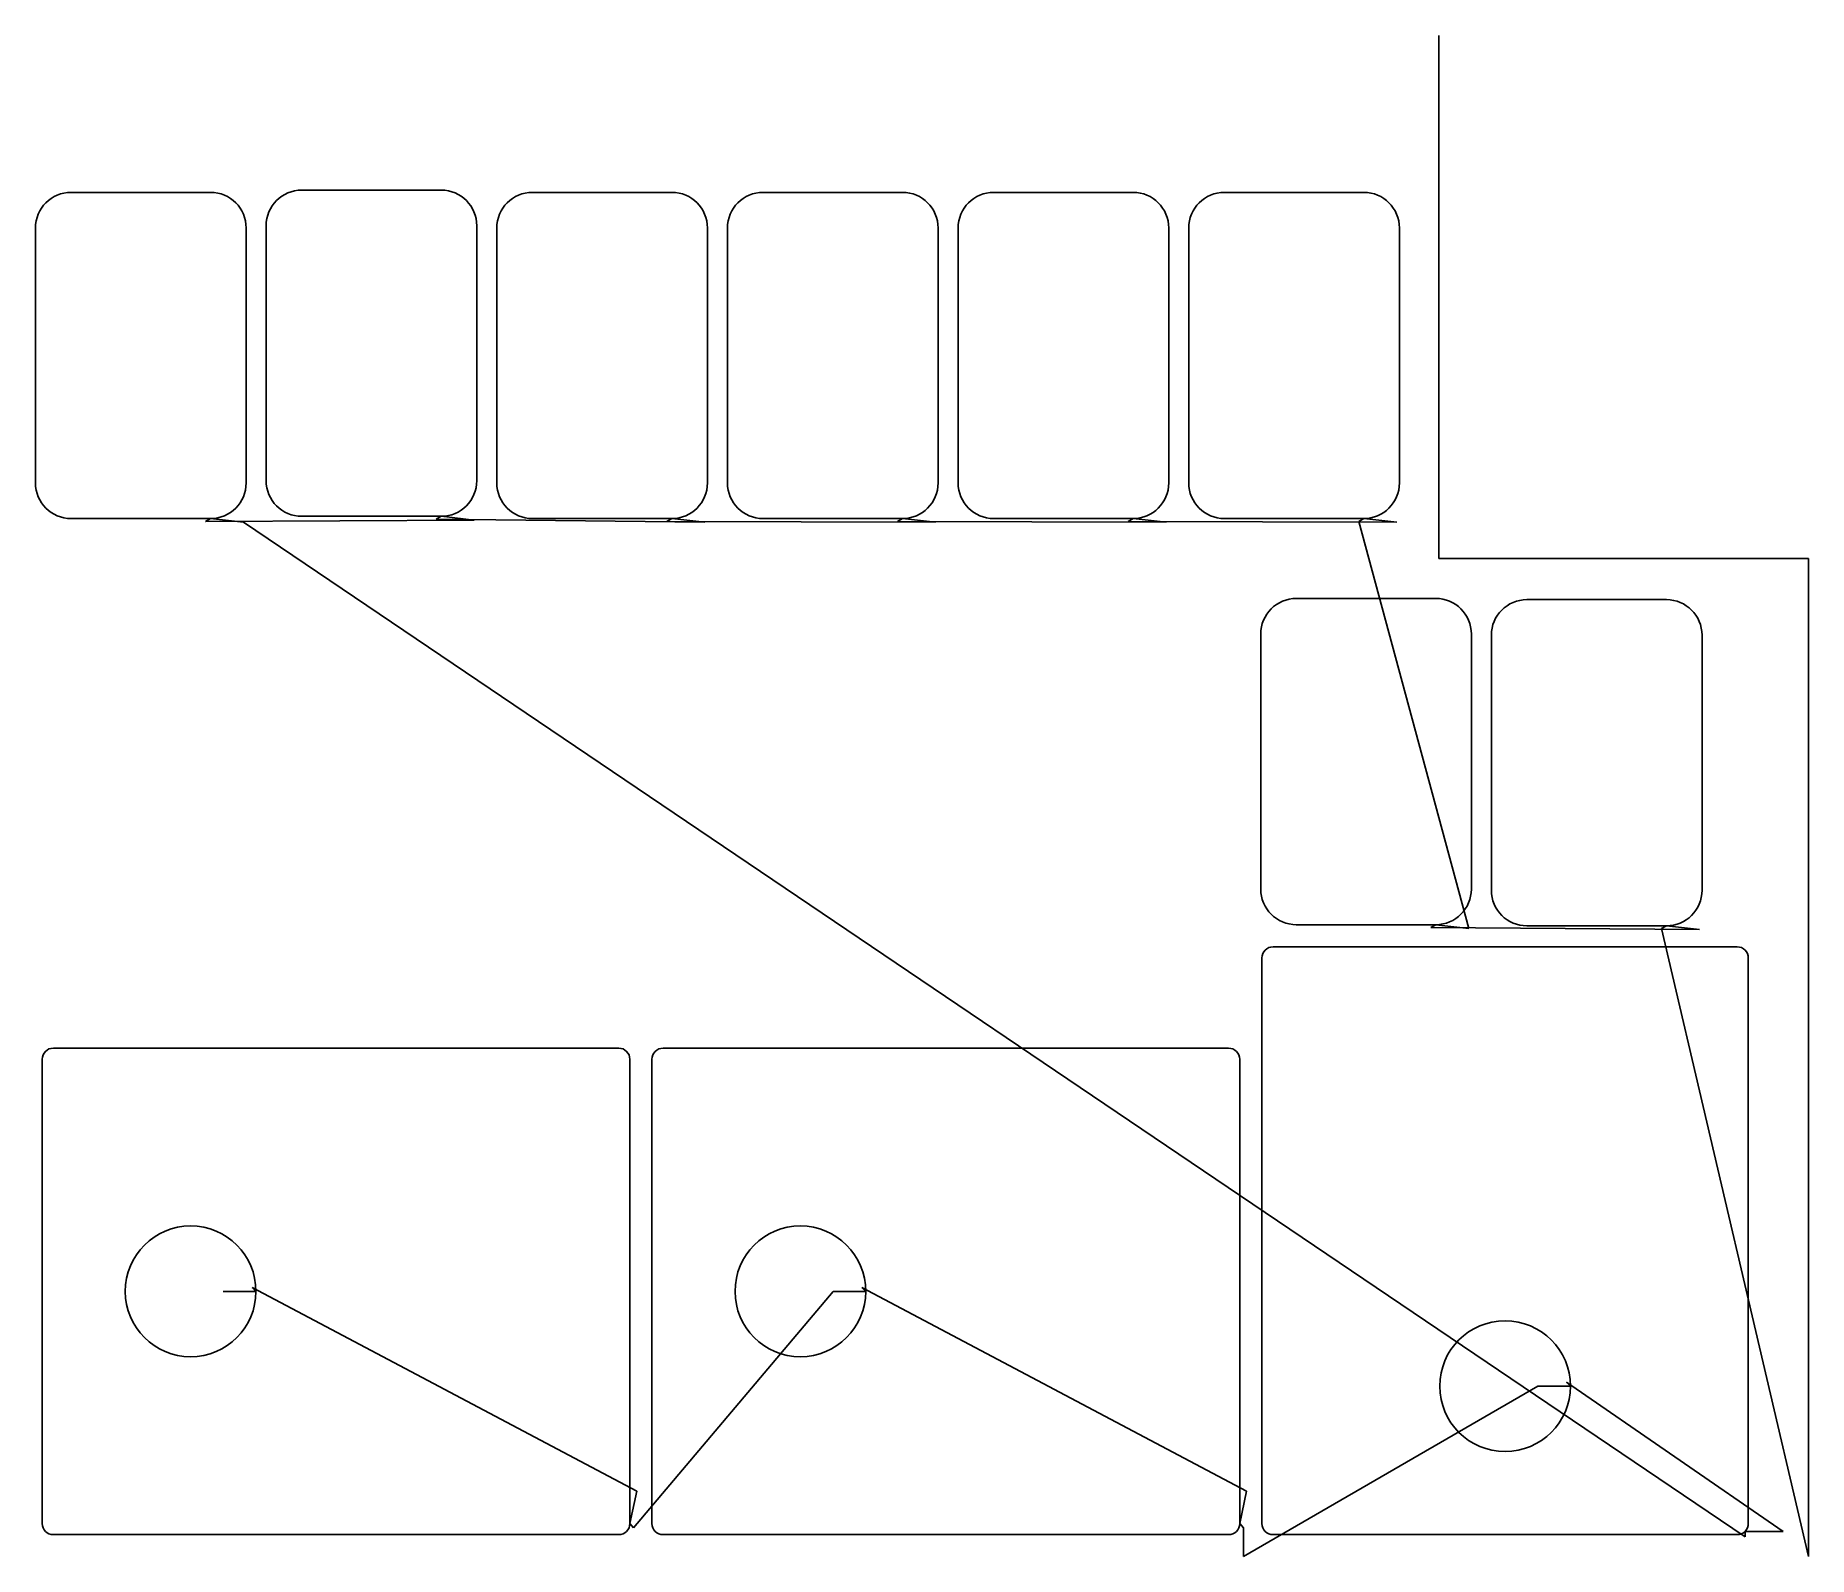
# Model space of a CAD drawing. Header units: metres. Extents: x 2030 to 3658, y 0 to 1396.
import ezdxf

# ---------------------------------------------------------------- set-up
doc = ezdxf.new("R2010")
doc.units = ezdxf.units.M

msp = doc.modelspace()

# ---------------------------------------------------------------- linework, layer by layer
at = {"layer": 'TOOL_0'}
for p, q in [((3318.804, 1394.999), (3318.804, 1395.999)), ((3318.804, 915.96), (3318.804, 1394.999)), ((2274.859, 1254.101), (2402.859, 1254.101)), ((2063.126, 1252.019), (2191.126, 1252.019)), ((2486.593, 1252.018), (2614.593, 1252.018)), ((2698.326, 1252.018), (2826.326, 1252.018)), ((2910.06, 1252.018), (3038.06, 1252.018)), ((3121.793, 1252.018), (3249.793, 1252.018)), ((2242.159, 987.401), (2242.159, 1221.401)), ((2435.559, 1221.401), (2435.559, 987.401)), ((2030.426, 985.319), (2030.426, 1219.319)), ((2223.826, 1219.319), (2223.826, 985.319)), ((2453.893, 985.318), (2453.893, 1219.318)), ((2647.293, 1219.318), (2647.293, 985.318)), ((2665.626, 985.318), (2665.626, 1219.318)), ((2859.026, 1219.318), (2859.026, 985.318)), ((2877.36, 985.318), (2877.36, 1219.318)), ((3070.76, 1219.318), (3070.76, 985.318)), ((3089.093, 985.318), (3089.093, 1219.318)), ((3282.493, 1219.318), (3282.493, 985.318)), ((2191.126, 952.619), (2063.126, 952.619)), ((2191.126, 952.619), (2186.61, 950.076)), ((2186.61, 950.076), (2433.176, 951.298)), ((2221.444, 949.216), (2191.126, 952.619)), ((3599.785, 18.116), (2221.444, 949.216)), ((2402.859, 954.701), (2274.859, 954.701)), ((2402.859, 954.701), (2398.343, 952.158)), ((2398.343, 952.158), (2644.91, 949.215)), ((2433.176, 951.298), (2402.859, 954.701)), ((2614.593, 952.618), (2486.593, 952.618)), ((2614.593, 952.618), (2610.077, 950.075)), ((2610.077, 950.075), (2856.643, 949.214)), ((2644.91, 949.215), (2614.593, 952.618)), ((2826.326, 952.618), (2698.326, 952.618)), ((2826.326, 952.618), (2821.81, 950.075)), ((2821.81, 950.075), (3068.377, 949.215)), ((2856.643, 949.214), (2826.326, 952.618)), ((3038.06, 952.618), (2910.06, 952.618)), ((3038.06, 952.618), (3033.544, 950.075)), ((3033.544, 950.075), (3280.111, 949.215)), ((3068.377, 949.215), (3038.06, 952.618)), ((3249.793, 952.618), (3121.793, 952.618)), ((3249.793, 952.618), (3245.277, 950.075)), ((3245.277, 950.075), (3346.19, 576.478)), ((3280.111, 949.215), (3249.793, 952.618)), ((3658.077, 915.96), (3318.804, 915.96)), ((3658.077, 0.999), (3658.077, 915.96)), ((3187.873, 879.281), (3315.873, 879.281)), ((3399.606, 878.24), (3527.606, 878.24)), ((3155.173, 612.581), (3155.173, 846.581)), ((3348.573, 846.581), (3348.573, 612.581)), ((3366.906, 611.54), (3366.906, 845.54)), ((3560.306, 845.54), (3560.306, 611.54)), ((3315.873, 579.881), (3187.873, 579.881)), ((3315.873, 579.881), (3311.357, 577.338)), ((3311.357, 577.338), (3557.924, 575.436)), ((3346.19, 576.478), (3315.873, 579.881)), ((3527.606, 578.84), (3399.606, 578.84)), ((3527.606, 578.84), (3523.09, 576.297)), ((3523.09, 576.297), (3658.077, -0.001)), ((3557.924, 575.436), (3527.606, 578.84)), ((3166.537, 559.614), (3592.537, 559.614)), ((3156.287, 30.364), (3156.287, 549.364)), ((3602.787, 549.364), (3602.787, 30.364)), ((2036.59, 30.358), (2036.59, 456.358)), ((2046.84, 466.608), (2565.84, 466.608)), ((2576.09, 456.358), (2576.09, 30.358)), ((2596.368, 30.358), (2596.368, 456.358)), ((2606.618, 466.608), (3125.618, 466.608)), ((3135.868, 456.358), (3135.868, 30.358)), ((2232.84, 243.358), (2229.304, 246.894)), ((2229.304, 246.894), (2582.347, 60.133)), ((2792.619, 243.358), (2789.083, 246.894)), ((2789.083, 246.894), (3142.125, 60.133)), ((2202.84, 243.358), (2232.84, 243.358)), ((2579.534, 26.458), (2762.619, 243.358)), ((2762.619, 243.358), (2792.619, 243.358)), ((3139.312, 0), (3409.538, 156.363)), ((3409.538, 156.363), (3439.538, 156.363)), ((3439.538, 156.363), (3436.002, 159.899)), ((3436.002, 159.899), (3634.785, 23.116)), ((2582.347, 60.133), (2576.09, 30.358)), ((3142.125, 60.133), (3135.868, 30.358)), ((2565.84, 20.108), (2046.84, 20.108)), ((2576.09, 30.358), (2579.534, 26.458)), ((3125.618, 20.108), (2606.618, 20.108)), ((3135.868, 30.358), (3139.312, 26.458)), ((3139.312, 26.458), (3139.312, 0)), ((3592.537, 20.114), (3166.537, 20.114)), ((3634.785, 23.116), (3599.785, 23.116)), ((3599.785, 23.116), (3599.785, 18.116)), ((3658.077, -0.001), (3658.077, 0.999)), ((3658.077, 0.999), (3658.077, -0.001)), ((3658.077, -0.001), (3658.077, 0.999))]:
    msp.add_line(p, q, dxfattribs=at)
for centre, radius, start, end in [((2274.859, 1221.401), 32.7, 90, 180), ((2402.859, 1221.401), 32.7, 0, 90), ((2063.126, 1219.319), 32.7, 90, 180), ((2191.126, 1219.319), 32.7, 0, 90), ((2486.593, 1219.318), 32.7, 90, 180), ((2614.593, 1219.318), 32.7, 0, 90), ((2698.326, 1219.318), 32.7, 90, 180), ((2826.326, 1219.318), 32.7, 0, 90), ((2910.06, 1219.318), 32.7, 90, 180), ((3038.06, 1219.318), 32.7, 0, 90), ((3121.793, 1219.318), 32.7, 90, 180), ((3249.793, 1219.318), 32.7, 0, 90), ((2063.126, 985.319), 32.7, 180, 270), ((2191.126, 985.319), 32.7, 270, 0), ((2274.859, 987.401), 32.7, 180, 270), ((2402.859, 987.401), 32.7, 270, 0), ((2486.593, 985.318), 32.7, 180, 270), ((2614.593, 985.318), 32.7, 270, 0), ((2698.326, 985.318), 32.7, 180, 270), ((2826.326, 985.318), 32.7, 270, 0), ((2910.06, 985.318), 32.7, 180, 270), ((3038.06, 985.318), 32.7, 270, 0), ((3121.793, 985.318), 32.7, 180, 270), ((3249.793, 985.318), 32.7, 270, 0), ((3187.873, 846.581), 32.7, 90, 180), ((3315.873, 846.581), 32.7, 0, 90), ((3399.606, 845.54), 32.7, 90, 180), ((3527.606, 845.54), 32.7, 0, 90), ((3187.873, 612.581), 32.7, 180, 270), ((3315.873, 612.581), 32.7, 270, 0), ((3399.606, 611.54), 32.7, 180, 270), ((3527.606, 611.54), 32.7, 270, 0), ((3166.537, 549.364), 10.25, 90, 180), ((3592.537, 549.364), 10.25, 0, 90), ((2046.84, 456.358), 10.25, 90, 180), ((2565.84, 456.358), 10.25, 0, 90), ((2606.618, 456.358), 10.25, 90, 180), ((3125.618, 456.358), 10.25, 0, 90), ((2172.84, 243.358), 60, 0, 180), ((2732.619, 243.358), 60, 0, 180), ((2172.84, 243.358), 60, 180, 0), ((2732.619, 243.358), 60, 180, 0), ((3379.538, 156.363), 60, 0, 180), ((3379.538, 156.363), 60, 180, 0), ((2046.84, 30.358), 10.25, 180, 270), ((2565.84, 30.358), 10.25, 270, 0), ((2606.618, 30.358), 10.25, 180, 270), ((3125.618, 30.358), 10.25, 270, 0), ((3166.537, 30.364), 10.25, 180, 270), ((3592.537, 30.364), 10.25, 270, 315), ((3592.537, 30.364), 10.25, 315, 0)]:
    msp.add_arc(centre, radius, start, end, dxfattribs=at)

doc.saveas('drawing.dxf')
